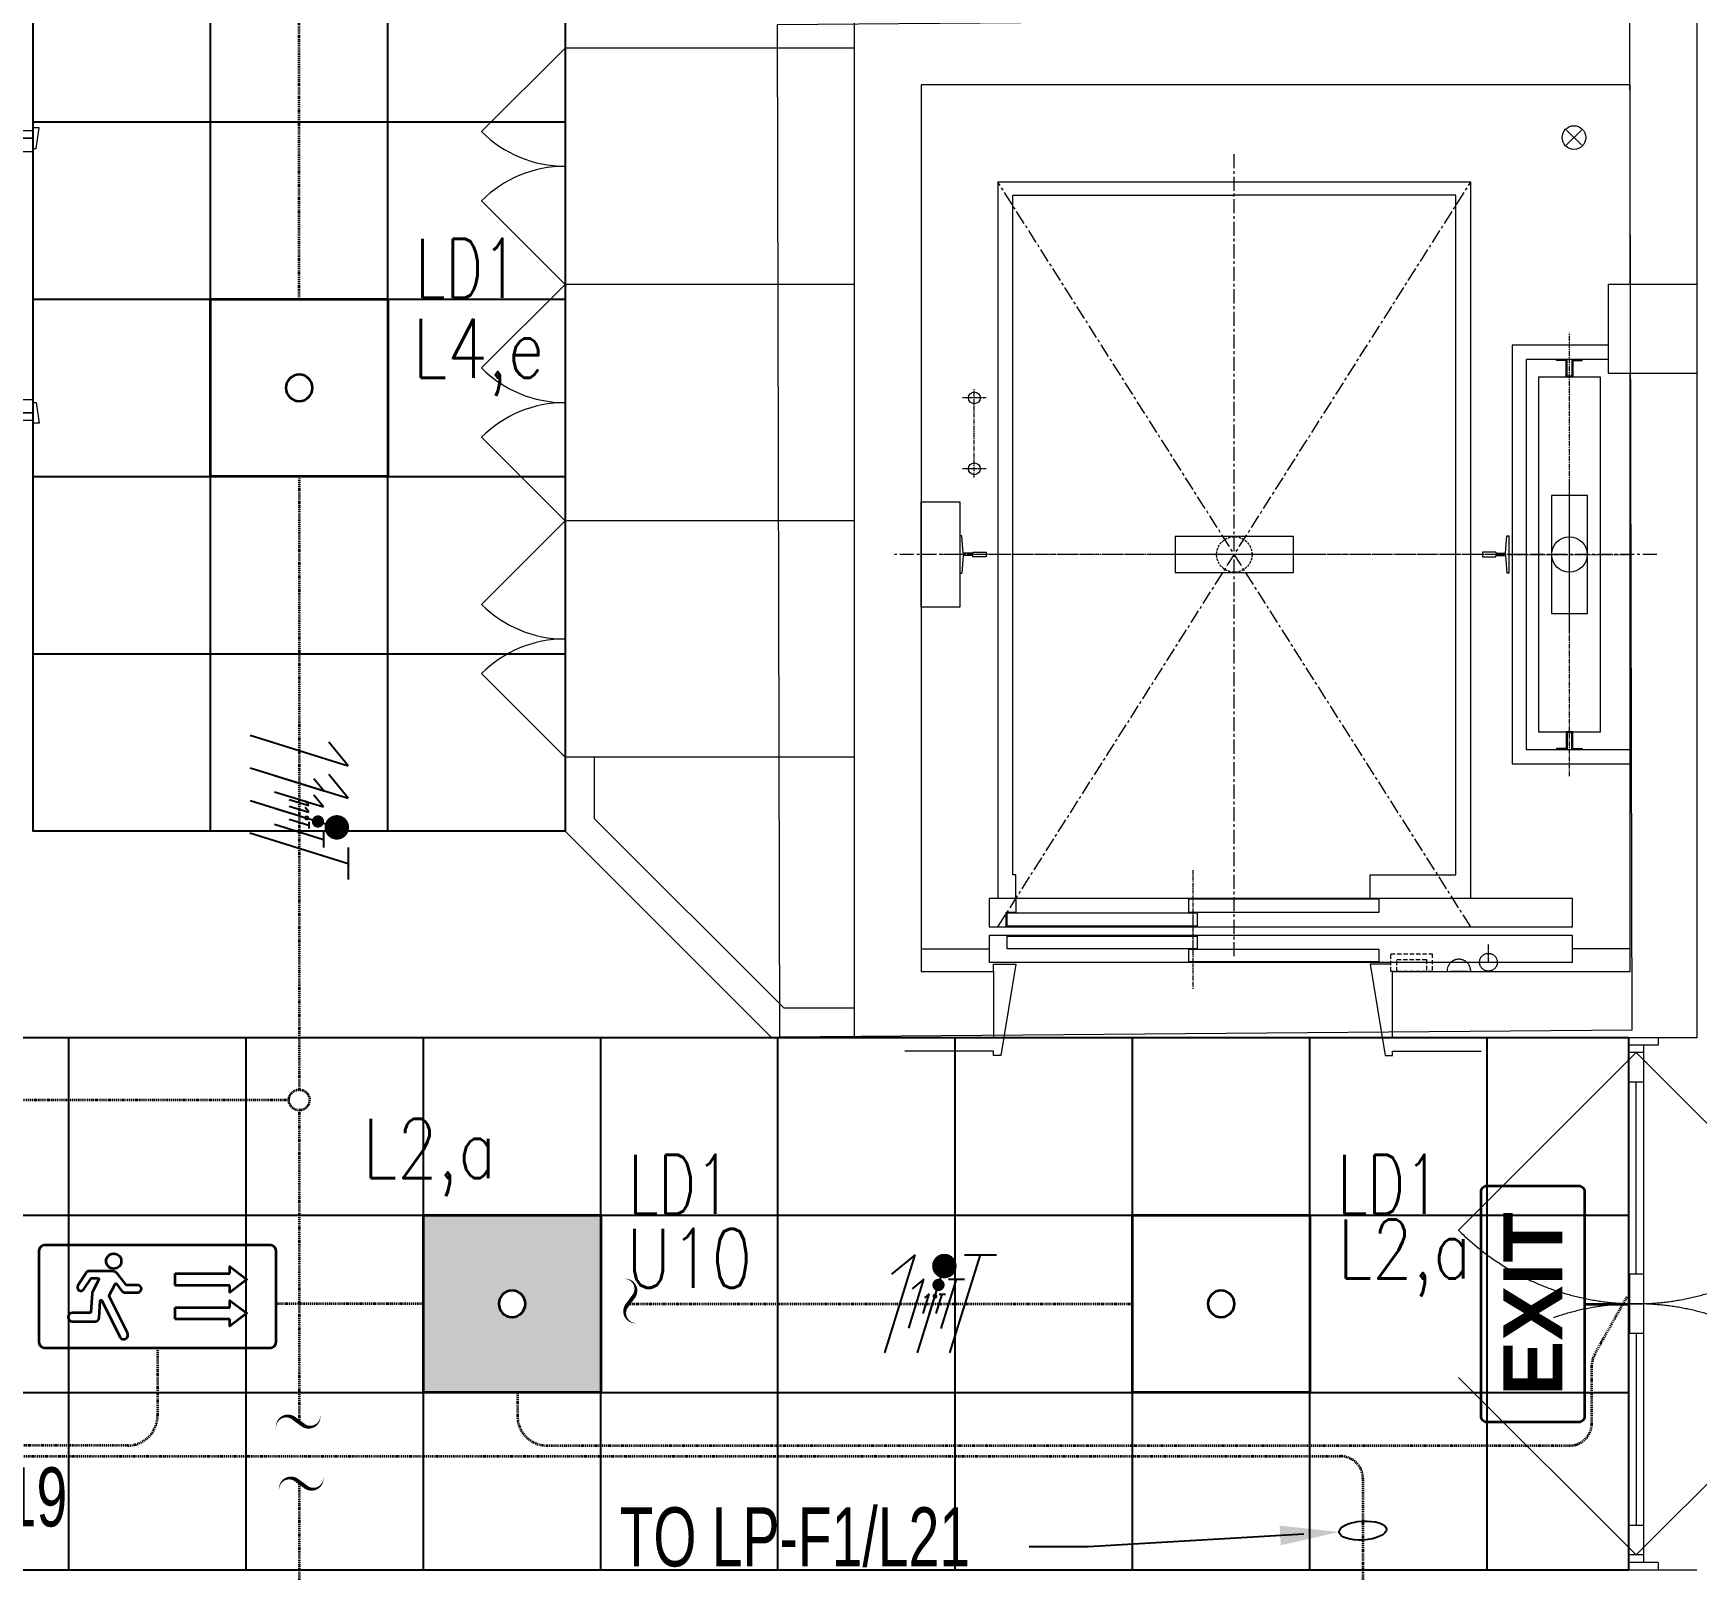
# Model space of a CAD drawing. Extents: x -12260 to 184725, y -29287 to 19916.
# Drawn here: x 43576 to 49206, y -2710 to 2490 of the extents above; entities that cross this region are included whole.
import ezdxf
from ezdxf import colors
from ezdxf.entities.mleader import LeaderData, LeaderLine
from ezdxf.enums import TextEntityAlignment as Align
from ezdxf.math import Vec2, Vec3

# ---------------------------------------------------------------- set-up
doc = ezdxf.new("R2010")
doc.units = 0
doc.header["$LTSCALE"] = 0.25
for name, pattern in [('01-First Floor-FUR$0$CENTERX2', [101.6, 63.5, -12.7, 12.7, -12.7]), ('01-First Floor-FUR$0$DASHED', [19.05, 12.7, -6.35]), ('01-First Floor-FUR$0$DASHED2', [9.525, 6.35, -3.175]), ('DASHDOT', [25.4, 12.7, -6.35, 0, -6.35])]:
    doc.linetypes.add(name, pattern=pattern)
for name, color, linetype, lineweight in [('01-First Floor-FUR$0$Aluminum', 251, 'Continuous', 5), ('01-First Floor-FUR$0$Axis', 251, '01-First Floor-FUR$0$CENTERX2', 5), ('01-First Floor-FUR$0$C-HYDR-CTCH', 251, 'Continuous', 5), ('01-First Floor-FUR$0$Cabin', 7, 'Continuous', 5), ('01-First Floor-FUR$0$LOADING', 253, 'Continuous', 5), ('01-First Floor-FUR$0$Notes', 1, 'Continuous', 5), ('01-First Floor-FUR$0$Structure', 251, 'Continuous', 5), ('01-First Floor-FUR$0$Tech', 169, '01-First Floor-FUR$0$DASHED2', 5), ('01-First Floor-FUR$0$Walls', 251, 'Continuous', 5), ('01-First Floor-FUR$0$Wooden Joinery', 251, 'Continuous', 5), ('E-LITE-CIRC', 6, 'Continuous', 25), ('E-LITE-CIRC-NUMB', 6, 'Continuous', 25), ('E-LITE-CLNG', 150, 'Continuous', 35), ('E-LITE-CLNG-CNDT', 6, 'DASHDOT', 35), ('E-LITE-CLNG-CNDT @ 100', 6, 'DASHDOT', 35), ('E-LITE-CTRL', 6, 'Continuous', 25), ('E-LITE-EXIT-CLNG @ 100', 3, 'Continuous', 35), ('E-LITE-EXIT-CTRL', 6, 'Continuous', 25), ('E-LITE-EXIT-IDEN', 6, 'Continuous', 25), ('E-LITE-EXIT-WALL @ 100', 3, 'Continuous', 35), ('E-LITE-IDEN', 6, 'Continuous', 25), ('E-LITE-TEXT', 6, 'Continuous', 25), ('E-POWR-WIRE', 6, 'Continuous', 25), ('E-POWR-WIRE @ 100', 6, 'Continuous', 25), ('E-POWR-WIRE @ 20', 6, 'Continuous', 25), ('E-POWR-WIRE @ 50', 6, 'Continuous', 25)]:
    doc.layers.add(name, color=color, linetype=linetype, lineweight=lineweight)
doc.layers.add('01-First Floor-FUR$0$FALSE CEILING', color=251, linetype='Continuous')
doc.layers.add('E-LIGHTING CONDUIT', color=6, linetype='Continuous')
doc.styles.add('DC_Arial', font='arial.ttf', dxfattribs={"width": 0.7})
doc.styles.add('DC_Elc_Romans', font='elc_romans.shx', dxfattribs={"width": 0.7})
doc.styles.add('DC_SIMPLEX', font='SIMPLEX.shx', dxfattribs={"width": 0.7})

# ---------------------------------------------------------------- blocks, each defined once
blk = doc.blocks.new('*U12')
for p, q in [((0, 0), (0, -1.5)), ((1, -1.5), (-1, -1.5))]:
    blk.add_line(p, q)
blk.add_lwpolyline([(3.8, 0), (-3.8, 0, -0.414214), (-4, 0.2), (-4, 3.3, -0.414214), (-3.8, 3.5), (3.8, 3.5, -0.414214), (4, 3.3), (4, 0.2, -0.414214)], format="xyb", close=True)
at = {"color": 251, "insert": (0, 1.75), "char_height": 2, "attachment_point": 5, "style": 'DC_Arial'}
blk.add_mtext('{\\fArial|b1|i0|c0|p34;\\W1;EXIT}', dxfattribs=at)
at = {"layer": 'E-LITE-EXIT-CTRL', "style": 'DC_SIMPLEX', "width": 0.7, "flags": 8}
blk.add_attdef('CONTROL', (4.5, -2.5), '', height=2, rotation=360, dxfattribs=at)
at = {"layer": 'E-LITE-EXIT-IDEN', "style": 'DC_SIMPLEX', "width": 0.7, "flags": 8}
blk.add_attdef('TYPE', (4.5, 4), '', height=2, rotation=360, dxfattribs=at)
blk = doc.blocks.new('*U27')
at = {"color": 9}
for p, q in [((0.603, -1.375), (0.603, -0.975)), ((0.603, -0.975), (2.447, -0.975)), ((2.447, -1.375), (0.603, -1.375)), ((0.603, -2.521), (0.603, -2.121)), ((0.603, -2.121), (2.447, -2.121)), ((2.447, -2.521), (0.603, -2.521))]:
    blk.add_line(p, q, dxfattribs=at)
blk.add_lwpolyline([(3.8, -3.5), (-3.8, -3.5, -0.414214), (-4, -3.3), (-4, -0.2, -0.414214), (-3.8, 0), (3.8, 0, -0.414214), (4, -0.2), (4, -3.3, -0.414214)], format="xyb", close=True)
blk.add_lwpolyline([(-2.489, -1.509), (-2.259, -1.15, -0.255575), (-2.236, -1.137), (-2.012, -1.137, -0.558794), (-1.989, -1.176), (-2.2, -1.596, 0.100171), (-2.213, -1.642), (-2.257, -2.278, -0.394397), (-2.283, -2.303), (-2.874, -2.303, 1), (-2.874, -2.598), (-2.108, -2.598, 0.394397), (-1.975, -2.473), (-1.936, -1.897, -0.766279), (-1.885, -1.887), (-1.278, -3.118, 1), (-1.014, -2.988), (-1.63, -1.738, -0.235619), (-1.63, -1.714), (-1.437, -1.332, -0.5506), (-1.392, -1.327), (-1.206, -1.567, 0.231482), (-1.111, -1.613), (-0.667, -1.613, 1), (-0.667, -1.372), (-1.039, -1.372, -0.231482), (-1.06, -1.362), (-1.345, -0.996, 0.231482), (-1.547, -0.897), (-2.316, -0.897, 0.255575), (-2.418, -0.952), (-2.691, -1.379, 1)], format="xyb", close=True, dxfattribs=at)
for points in [[(2.447, -0.975), (2.447, -0.738), (3.021, -1.175), (2.447, -1.612), (2.447, -1.375)], [(2.447, -2.121), (2.447, -1.884), (3.021, -2.321), (2.447, -2.758), (2.447, -2.521)]]:
    blk.add_lwpolyline(points, dxfattribs=at)
blk.add_circle((-1.481, -0.557), 0.257, dxfattribs=at)
at = {"layer": 'E-LITE-EXIT-CTRL', "style": 'DC_SIMPLEX', "width": 0.7, "flags": 8}
blk.add_attdef('CONTROL', (4.5, -6), '', height=2, rotation=360, dxfattribs=at)
at = {"layer": 'E-LITE-EXIT-IDEN', "style": 'DC_SIMPLEX', "width": 0.7, "flags": 8}
blk.add_attdef('TYPE', (4.5, 0.5), '', height=2, rotation=360, dxfattribs=at)
blk = doc.blocks.new('CD-CUT')
at = {"linetype": 'Continuous'}
blk.add_lwpolyline([(-30.4, 100, 0, 1.75, 0), (-13.9, 97.3, 1.75, 17.5, -0.545095), (15.4, 21.1, 17.5, 17.5, 0), (-15.4, -21.1, 17.5, 1.75, 0.545095), (13.9, -97.3, 1.75, 0, 0), (30.4, -100, 0, 0, 0)], format="xyseb", dxfattribs=at)
blk = doc.blocks.new('DC_Arrow-ArrowEllipse')
at = {"color": 0}
blk.add_ellipse((0, 0), major_axis=(0.4, 0), ratio=0.4, dxfattribs=at)
at = {"color": 0, "ltscale": 0.5}
blk.add_solid([(-1.4, 0.167), (-0.4, 0), (-1.4, -0.167)], dxfattribs=at)
blk = doc.blocks.new('*U17')
blk.add_hatch(color=256).paths.add_polyline_path([(-0.287, 0), (0, -1.5), (0.287, 0)])
blk = doc.blocks.new('*U318')
h = blk.add_hatch(color=254)
h.dxf.hatch_style = 1
h.paths.add_polyline_path([(-300, 300), (-300, -300), (300, -300), (300, 300)])
edge = h.paths.add_edge_path(flags=16)
edge.add_arc((0, 0), 45, 0, 360)
blk.add_lwpolyline([(-300, 300), (-300, -300), (300, -300), (300, 300)], close=True)
blk.add_circle((0, 0), 45)
at = {"layer": 'E-LITE-CIRC-NUMB', "style": 'DC_SIMPLEX', "width": 0.7, "flags": 8}
blk.add_attdef('CIRCUIT', text='', height=200, rotation=0, dxfattribs=at).set_placement((-473.9, 300), align=Align.RIGHT)
at = {"layer": 'E-LITE-CTRL', "style": 'DC_SIMPLEX', "width": 0.7, "flags": 8}
blk.add_attdef('CONTROL', (1118.9, -935), '', height=200, rotation=360, dxfattribs=at)
at = {"layer": 'E-LITE-IDEN', "style": 'DC_SIMPLEX', "width": 0.7, "flags": 8}
blk.add_attdef('TYPE', (460.4, 457.6), '', height=200, rotation=360, dxfattribs=at)
blk = doc.blocks.new('*U24')
blk.add_lwpolyline([(-300, 300), (-300, -300), (300, -300), (300, 300)], close=True)
blk.add_circle((0, 0), 45)
at = {"layer": 'E-LITE-CIRC-NUMB', "style": 'DC_SIMPLEX', "width": 0.7, "flags": 8}
blk.add_attdef('CIRCUIT', text='', height=200, rotation=0, dxfattribs=at).set_placement((-473.9, 300), align=Align.RIGHT)
at = {"layer": 'E-LITE-CTRL', "style": 'DC_SIMPLEX', "width": 0.7, "flags": 8}
blk.add_attdef('CONTROL', (1118.9, -935), '', height=200, rotation=360, dxfattribs=at)
at = {"layer": 'E-LITE-IDEN', "style": 'DC_SIMPLEX', "width": 0.7, "flags": 8}
blk.add_attdef('TYPE', (460.4, 457.6), '', height=200, rotation=360, dxfattribs=at)
blk = doc.blocks.new('*U39')
for p, q in [((-1.617, -1.658), (-0.587, 1.663)), ((-0.587, 1.663), (-1.389, 1.004)), ((-0.515, -1.66), (0.515, 1.66)), ((0.587, -1.663), (1.617, 1.658)), ((1.078, 1.659), (2.157, 1.657))]:
    blk.add_line(p, q)
at = {"const_width": 0.414}
blk.add_lwpolyline([(0.19, 1.278, 1), (0.604, 1.277, 1)], format="xyb", close=True, dxfattribs=at)
blk = doc.blocks.new('*U705')
at = {"layer": 'E-POWR-WIRE @ 100', "xscale": 100, "yscale": 100, "zscale": 100}
blk.add_blockref('*U39', (46619.9, -1810, 0), dxfattribs=at)
at = {"layer": 'E-POWR-WIRE @ 20', "xscale": 20, "yscale": 20, "zscale": 20}
blk.add_blockref('*U39', (46619.9, -1810, 0), dxfattribs=at)
at = {"layer": 'E-POWR-WIRE @ 50', "xscale": 50, "yscale": 50, "zscale": 50}
blk.add_blockref('*U39', (46619.9, -1810, 0), dxfattribs=at)
blk = doc.blocks.new('*U42')
for p, q in [((-1.655, 2.719), (1.665, 1.689)), ((1.665, 1.689), (1.006, 2.491)), ((-1.658, 1.617), (1.663, 0.587)), ((1.663, 0.587), (1.004, 1.389)), ((-1.66, 0.515), (1.66, -0.515)), ((-1.663, -0.587), (1.658, -1.617)), ((1.659, -1.078), (1.657, -2.157))]:
    blk.add_line(p, q)
at = {"const_width": 0.414}
blk.add_lwpolyline([(1.278, -0.19, 1), (1.277, -0.604, 1)], format="xyb", close=True, dxfattribs=at)
blk = doc.blocks.new('*U717')
at = {"layer": 'E-POWR-WIRE @ 100', "xscale": 100, "yscale": 100, "zscale": 100}
blk.add_blockref('*U42', (44475.7, -157.8), dxfattribs=at)
at = {"layer": 'E-POWR-WIRE @ 20', "xscale": 20, "yscale": 20, "zscale": 20}
blk.add_blockref('*U42', (44475.7, -157.8), dxfattribs=at)
at = {"layer": 'E-POWR-WIRE @ 50', "xscale": 50, "yscale": 50, "zscale": 50}
blk.add_blockref('*U42', (44475.7, -157.8), dxfattribs=at)
blk = doc.blocks.new('01-First Floor-FUR$0$A$C72370EFE')
at = {"layer": '01-First Floor-FUR$0$Wooden Joinery'}
for p, q in [((-0.01, -0.04), (-0.02, -0.04)), ((-0.01, -0.03), (-0.01, -0.07)), ((0, -0.03), (-0.01, -0.03)), ((0.04, -0.03), (0.05, -0.03)), ((0.05, -0.03), (0.05, -0.07)), ((0.05, -0.04), (0.06, -0.04)), ((-0.05, -0.07), (-0.05, -0.16)), ((-0.03, -0.07), (-0.03, -0.16)), ((-0.01, -0.06), (-0.02, -0.06)), ((0, -0.07), (-0.01, -0.07)), ((0.04, -0.07), (0.05, -0.07)), ((0.05, -0.06), (0.06, -0.06)), ((0.07, -0.07), (0.07, -0.16)), ((0.09, -0.07), (0.09, -0.16)), ((-0.01, -0.17), (-0.02, -0.17)), ((-0.01, -0.19), (-0.02, -0.19)), ((-0.01, -0.17), (-0.01, -0.19)), ((0.05, -0.17), (0.06, -0.17)), ((0.05, -0.17), (0.05, -0.19)), ((0.05, -0.19), (0.06, -0.19))]:
    blk.add_line(p, q, dxfattribs=at)
for centre, radius, start, end in [((-0.02, -0.07), 0.03, 90, 180), ((0.06, -0.07), 0.03, 0, 90), ((-0.02, -0.07), 0.01, 90, 180), ((0.06, -0.07), 0.01, 0, 90), ((-0.02, -0.16), 0.03, 180, 270), ((-0.02, -0.16), 0.01, 180, 270), ((0.06, -0.16), 0.01, 270, 0), ((0.06, -0.16), 0.03, 270, 0)]:
    blk.add_arc(centre, radius, start, end, dxfattribs=at)
blk = doc.blocks.new('01-First Floor-FUR$0$A$C5DAD61B4')
at = {"layer": '01-First Floor-FUR$0$Wooden Joinery'}
for points in [[(80, 959.1), (80, 969.1), (10, 979.1), (10, 959.1)], [(940, 959.1), (940, 969.1), (1010, 979.1), (1010, 959.1)], [(70, 859.1), (70, 849.1), (0, 839.1), (0, 859.1)], [(120, 859.1), (120, 0), (80, 0), (80, 859.1)], [(950, 859.1), (950, 849.1), (1020, 839.1), (1020, 859.1)]]:
    blk.add_lwpolyline(points, close=True, dxfattribs=at)
for points in [[(45, 859.1), (45, 959.1), (20, 959.1), (20, 859.1), (45, 859.1)], [(45, 859.1), (80, 859.1), (80, 899.1), (90, 899.1), (90, 959.1), (45, 959.1), (45, 859.1)], [(975, 859.1), (940, 859.1), (940, 899.1), (930, 899.1), (930, 959.1), (975, 959.1), (975, 859.1)], [(975, 859.1), (975, 959.1), (1000, 959.1), (1000, 859.1), (975, 859.1)]]:
    blk.add_lwpolyline(points, dxfattribs=at)
blk.add_arc((80, 859.1), 860, 272.666, 0, dxfattribs=at)
at = {"layer": '01-First Floor-FUR$0$Wooden Joinery', "xscale": 999.9999999998854, "yscale": 999.9999999998854, "zscale": 999.9999999998854, "rotation": 180}
blk.add_blockref('01-First Floor-FUR$0$A$C72370EFE', (120, 0), dxfattribs=at)
blk = doc.blocks.new('01-First Floor-FUR$0$T127-1_B')
at = {"layer": '01-First Floor-FUR$0$Cabin'}
for p, q in [((78, 4), (82, 63.5)), ((44.5, 8), (44.5, 4)), ((44.5, 4), (78, 4)), ((44.5, -8), (44.5, -4)), ((44.5, -4), (78, -4)), ((78, -4), (82, -63.5))]:
    blk.add_line(p, q, dxfattribs=at)
at = {"layer": '01-First Floor-FUR$0$Cabin', "ltscale": 5}
for points in [[(82, 63.5), (89, 63.5), (89, -63.5), (82, -63.5)], [(44.5, 8), (0, 8), (0, -8), (44.5, -8)]]:
    blk.add_lwpolyline(points, dxfattribs=at)
blk = doc.blocks.new('01-First Floor-FUR$0$T127-1_B__1680')
at = {"layer": '01-First Floor-FUR$0$Axis'}
blk.add_line((-990, 0), (990, 0), dxfattribs=at)
at = {"layer": '01-First Floor-FUR$0$Notes', "xscale": -1}
blk.add_blockref('01-First Floor-FUR$0$T127-1_B', (-840, 0), dxfattribs=at)
at = {"layer": '01-First Floor-FUR$0$Notes'}
blk.add_blockref('01-First Floor-FUR$0$T127-1_B', (840, 0), dxfattribs=at)
blk = doc.blocks.new('01-First Floor-FUR$0$JIS5K')
at = {"layer": '01-First Floor-FUR$0$Cabin'}
for p, q in [((60.2, 8), (60.2, 11.2)), ((60.2, -8), (60.2, -11.2))]:
    blk.add_line(p, q, dxfattribs=at)
at = {"layer": '01-First Floor-FUR$0$Cabin', "ltscale": 5}
for points in [[(57, 11.2), (0, 11.2), (0, -11.2), (57, -11.2)], [(60.2, 8), (3.2, 8), (3.2, -8), (60.2, -8)], [(57, 11.2), (57, 43.5), (60.2, 43.5), (60.2, 11.2)], [(57, -11.2), (57, -43.5), (60.2, -43.5), (60.2, -11.2)]]:
    blk.add_lwpolyline(points, dxfattribs=at)
blk = doc.blocks.new('01-First Floor-FUR$0$JIS5K__1200')
at = {"layer": '01-First Floor-FUR$0$Axis'}
blk.add_line((-750, 0), (750, 0), dxfattribs=at)
at = {"layer": '01-First Floor-FUR$0$Notes', "xscale": -1}
blk.add_blockref('01-First Floor-FUR$0$JIS5K', (-600, 0), dxfattribs=at)
at = {"layer": '01-First Floor-FUR$0$Notes'}
blk.add_blockref('01-First Floor-FUR$0$JIS5K', (600, 0), dxfattribs=at)
blk = doc.blocks.new('01-First Floor-FUR$0$对重支撑1')
at = {"layer": '01-First Floor-FUR$0$Cabin'}
blk.add_lwpolyline([(1060, 178), (929, 178), (929, -178), (1060, -178)], close=True, dxfattribs=at).dxf.unprotected_set("ltscale", 0)
blk = doc.blocks.new('01-First Floor-FUR$0$井道平面图轿厢1轿厢地坎')
at = {"layer": '01-First Floor-FUR$0$Axis', "ltscale": 0.864}
blk.add_lwpolyline([(0, 96), (0, -192)], dxfattribs=at)
at = {"layer": '01-First Floor-FUR$0$Cabin', "ltscale": 5}
for points in [[(690, 0), (690, -96), (-1285, -96), (-1285, 0)], [(15, -3), (15, -46), (-630, -46), (-630, -3)], [(630, -50), (630, -93), (-15, -93), (-15, -50)]]:
    blk.add_lwpolyline(points, close=True, dxfattribs=at)
at = {"layer": '01-First Floor-FUR$0$Cabin'}
for points in [[(600, 0), (600, -48)], [(600, -48), (633, -48)], [(633, -48), (633, -96)]]:
    blk.add_lwpolyline(points, dxfattribs=at)
blk = doc.blocks.new('01-First Floor-FUR$0$层门地坎1')
at = {"layer": '01-First Floor-FUR$0$Axis', "ltscale": 0.81}
blk.add_lwpolyline([(0, 90), (0, -180)], dxfattribs=at)
at = {"layer": '01-First Floor-FUR$0$Cabin', "ltscale": 5}
for points in [[(690, 0), (690, -90), (-1285, -90), (-1285, 0)], [(15, -47), (15, -87), (-630, -87), (-630, -47)], [(630, -3), (630, -43), (-15, -43), (-15, -3)]]:
    blk.add_lwpolyline(points, close=True, dxfattribs=at)
blk = doc.blocks.new('01-First Floor-FUR$0$ME19011A-P')
for p, q in [((-0.425, 0), (0.425, 0)), ((-0.425, 0), (-0.425, -0.015)), ((0.425, 0), (0.425, -0.015)), ((-0.425, -0.015), (0.425, -0.015)), ((-0.3675, -0.0198), (-0.2325, -0.0198)), ((-0.3675, -0.0198), (-0.3675, -0.0399)), ((-0.3675, -0.0399), (-0.2325, -0.0399)), ((-0.36, -0.015), (-0.36, -0.0198)), ((-0.24, -0.015), (-0.24, -0.0198)), ((-0.2325, -0.0198), (-0.2325, -0.0399)), ((-0.15, -0.015), (-0.15, -0.04)), ((-0.15, -0.025), (0, -0.025)), ((-0.15, -0.04), (-0.1187, -0.04)), ((-0.0887, -0.04), (-0.0637, -0.04)), ((-0.0606, -0.0371), (-0.0787, -0.0432)), ((-0.0787, -0.0432), (-0.077, -0.0497)), ((-0.0582, -0.046), (-0.077, -0.0497)), ((-0.0402, -0.0312), (-0.0496, -0.0337)), ((-0.047, -0.0434), (-0.0376, -0.0409)), ((-0.0376, -0.0409), (-0.0402, -0.0312)), ((-0.0379, -0.04), (0, -0.04)), ((0, -0.015), (0, -0.04)), ((0.1, -0.015), (0.1, -0.045)), ((0.1, -0.035), (0.2, -0.035)), ((0.1, -0.045), (0.2, -0.045)), ((0.2, -0.045), (0.2, -0.015)), ((0.2818, -0.015), (0.2484, -0.015)), ((0.2484, -0.0243), (0.2484, -0.015)), ((0.2818, -0.0243), (0.2484, -0.0243)), ((0.2818, -0.0243), (0.2818, -0.015)), ((0.3211, -0.015), (0.2877, -0.015)), ((0.2877, -0.015), (0.2877, -0.0531)), ((0.3211, -0.0243), (0.2877, -0.0243)), ((0.2877, -0.0531), (0.3211, -0.0531)), ((0.3211, -0.0531), (0.3211, -0.015)), ((0.3623, -0.015), (0.3289, -0.015)), ((0.3289, -0.015), (0.3289, -0.0531)), ((0.3623, -0.0243), (0.3289, -0.0243)), ((0.3289, -0.0531), (0.3623, -0.0531)), ((0.3623, -0.0531), (0.3623, -0.015)), ((0.3682, -0.0243), (0.3682, -0.015)), ((0.3682, -0.015), (0.4016, -0.015)), ((0.3682, -0.0243), (0.4016, -0.0243)), ((0.4016, -0.0243), (0.4016, -0.015))]:
    blk.add_line(p, q)
blk.add_lwpolyline([(-0.1187, -0.0482), (-0.0887, -0.0482), (-0.0887, -0.0382), (-0.1187, -0.0382)], close=True)
at = {"color": 8, "const_width": 0.000601}
for points in [[(0.3044, -0.0531, -0.184574), (0.2977, -0.0636, -1.44364), (0.2961, -0.0581, -0.837915), (0.2969, -0.0664, -0.30536), (0.2839, -0.062, -1.584726), (0.2894, -0.0609, -0.253153), (0.2827, -0.0684, -0.874198), (0.2775, -0.0585, -0.915253), (0.2791, -0.0658, -0.223821), (0.2683, -0.0644, -1.703343), (0.272, -0.0597, -0.588962), (0.2621, -0.068, -0.717795), (0.2625, -0.0581, -0.983104), (0.2645, -0.0644, -0.326362), (0.2534, -0.0609, -0.758716), (0.2609, -0.0514, -0.906186), (0.2593, -0.0565, -0.189488), (0.2526, -0.0522, -0.7948), (0.2613, -0.0423, -1.223996), (0.2574, -0.047, -0.072149), (0.2534, -0.0403, -0.645886), (0.2609, -0.0324, -1.366917), (0.2574, -0.0371, -0.078415), (0.2542, -0.0308, -0.723006), (0.2613, -0.0256, -1.105484), (0.2582, -0.0292, -0.221197), (0.2566, -0.0243, -0.221197)], [(0.3456, -0.0531, 0.184574), (0.3523, -0.0636, 1.44364), (0.3539, -0.0581, 0.837915), (0.3531, -0.0664, 0.30536), (0.3661, -0.062, 1.584726), (0.3606, -0.0609, 0.253153), (0.3673, -0.0684, 0.874198), (0.3725, -0.0585, 0.915253), (0.3709, -0.0658, 0.223821), (0.3817, -0.0644, 1.703343), (0.378, -0.0597, 0.588962), (0.3879, -0.068, 0.717795), (0.3875, -0.0581, 0.983104), (0.3855, -0.0644, 0.326362), (0.3966, -0.0609, 0.758716), (0.3891, -0.0514, 0.906186), (0.3907, -0.0565, 0.189488), (0.3974, -0.0522, 0.7948), (0.3887, -0.0423, 1.223996), (0.3926, -0.047, 0.072149), (0.3966, -0.0403, 0.645886), (0.3891, -0.0324, 1.366917), (0.3926, -0.0371, 0.078415), (0.3958, -0.0308, 0.723006), (0.3887, -0.0256, 1.105484), (0.3918, -0.0292, 0.221197), (0.3934, -0.0243, 0.221197)]]:
    blk.add_lwpolyline(points, format="xyb", dxfattribs=at)
blk.add_circle((-0.0537, -0.04), 0.0075)
for centre, radius, start, end in [((-0.1037, -0.04), 0.01, 10.4593, 169.5407), ((-0.1037, -0.04), 0.0075, 14.0075, 165.9925), ((-0.0537, -0.04), 0.01, 45, 180)]:
    blk.add_arc(centre, radius, start, end)
blk = doc.blocks.new('01-First Floor-FUR$0$M.44.57.64')
at = {"layer": '01-First Floor-FUR$0$LOADING', "xscale": 1000.000000000002, "yscale": 1000.000000000002, "zscale": 1000.000000000002, "rotation": 225.9999036123427}
blk.add_blockref('01-First Floor-FUR$0$ME19011A-P', (-80806.9, 16720.7), dxfattribs=at)
blk = doc.blocks.new('01-First Floor-FUR')
at = {"layer": '01-First Floor-FUR$0$Aluminum'}
for p, q in [((48976, -2710), (48976, -910)), ((49076, -935), (48976, -935)), ((49026, -935), (49026, -2685)), ((49076, -910), (49076, -935)), ((49026, -960), (48976, -960)), ((49026, -1060), (48976, -1060)), ((49001, -1710), (49001, -1060)), ((49026, -1710), (48976, -1710)), ((49026, -1810), (48976, -1810)), ((49026, -1910), (48976, -1910)), ((49001, -1910), (49001, -2560)), ((49026, -2560), (48976, -2560)), ((49026, -2660), (48976, -2660)), ((49076, -2685), (48976, -2685)), ((49076, -2685), (49076, -2710))]:
    blk.add_line(p, q, dxfattribs=at)
at = {"layer": '01-First Floor-FUR$0$Aluminum', "linetype": '01-First Floor-FUR$0$DASHED', "ltscale": 300}
for p, q in [((49001, -960), (48400, -1561)), ((49001, -960), (49602, -1561)), ((49001, -2660), (48400, -2059)), ((49001, -2660), (49602, -2059))]:
    blk.add_line(p, q, dxfattribs=at)
for centre, start, end in [((49001, -960), 225, 315), ((49001, -2660), 45, 135)]:
    blk.add_arc(centre, 850, start, end, dxfattribs=at)
at = {"layer": '01-First Floor-FUR$0$Axis'}
blk.add_line((48570, 726), (48980, 726), dxfattribs=at)
at = {"layer": '01-First Floor-FUR$0$Axis', "ltscale": 3}
for points in [[(47641, -634), (47641, 2086)], [(48441, -534), (46841, 1986)], [(46841, -534), (48441, 1986)], [(49071, 726), (46491, 726)]]:
    blk.add_lwpolyline(points, dxfattribs=at)
at = {"layer": '01-First Floor-FUR$0$Axis', "ltscale": 0.24}
for points in [[(46801, 1256), (46721, 1256)], [(46801, 1016), (46721, 1016)]]:
    blk.add_lwpolyline(points, dxfattribs=at)
at = {"layer": '01-First Floor-FUR$0$Axis', "ltscale": 0.9}
blk.add_lwpolyline([(46761, 986), (46761, 1286)], dxfattribs=at)
at = {"layer": '01-First Floor-FUR$0$Axis', "ltscale": 1.5}
blk.add_lwpolyline([(47891, 726), (47391, 726)], dxfattribs=at)
at = {"layer": '01-First Floor-FUR$0$C-HYDR-CTCH', "elevation": 0, "flags": 128}
blk.add_lwpolyline([(46093.6, 2518.7), (46101.2, -906.2), (48987.5, -882.3), (48979.9, 2542.5), (46093.6, 2518.7)], dxfattribs=at)
at = {"layer": '01-First Floor-FUR$0$Cabin'}
for points in [[(48441, 1986), (46841, 1986)], [(46841, 1986), (46841, -438)], [(48441, 1986), (46841, 1986)], [(46841, 1986), (46841, -438)], [(48441, -438), (48441, 1986)], [(48441, -438), (48441, 1986)], [(46891, -358), (46891, 1942)], [(46891, 1942), (47641, 1942)], [(48391, 1942), (47641, 1942)], [(48391, -358), (48391, 1942)], [(48775, 476), (48775, 976)], [(46901, -358), (46891, -358)], [(46901, -438), (46901, -358)], [(48101, -438), (48101, -358)], [(48101, -358), (48391, -358)], [(46841, -438), (46811, -438)], [(46811, -438), (46811, -534)], [(46841, -438), (46811, -438)], [(46811, -438), (46811, -534)], [(48786, -438), (48441, -438)], [(48786, -438), (48441, -438)], [(48786, -534), (48786, -438)], [(48786, -534), (48786, -438)], [(46811, -534), (48786, -534)], [(46811, -534), (48786, -534)], [(46581, -609), (46811, -609)], [(48981, -609), (48786, -609)], [(46826, -685), (46826, -685), (46826, -660), (46901, -660), (46851, -970), (46826, -970), (46826, -955), (46526, -955)], [(48171, -660), (48101, -660), (48151, -970), (48176, -970), (48176, -955), (48476, -955)]]:
    blk.add_lwpolyline(points, dxfattribs=at)
at = {"layer": '01-First Floor-FUR$0$Cabin', "ltscale": 5}
for points in [[(48906, 1434.2), (48581, 1434.2), (48581, 17.8), (48981, 17.8)], [(48906, 1386.2), (48629, 1386.2), (48629, 65.8), (48981, 65.8)]]:
    blk.add_lwpolyline(points, dxfattribs=at)
blk.add_lwpolyline([(48880, 1326), (48670, 1326), (48670, 126), (48880, 126)], close=True, dxfattribs=at)
at = {"layer": '01-First Floor-FUR$0$Cabin'}
blk.add_lwpolyline([(48836, 926), (48714, 926), (48714, 526), (48836, 526)], close=True, dxfattribs=at)
at = {"layer": '01-First Floor-FUR$0$Cabin', "ltscale": 50}
blk.add_lwpolyline([(47441, 787), (47441, 665), (47841, 665), (47841, 787)], close=True, dxfattribs=at)
at = {"layer": '01-First Floor-FUR$0$Cabin'}
for centre, radius in [((46761, 1256), 20), ((46761, 1016), 20), ((48775, 726), 60)]:
    blk.add_circle(centre, radius, dxfattribs=at)
at = {"layer": '01-First Floor-FUR$0$FALSE CEILING', "linetype": 'Continuous'}
for p, q in [((44176, -210), (44176, 8610)), ((44776, -210), (44776, 8610)), ((43576, 2190), (45376, 2190)), ((43576, 1590), (45376, 1590)), ((43576, 990), (45376, 990)), ((43576, 390), (45376, 390)), ((43696.4, -2710), (43696.4, -910)), ((44296.4, -2710), (44296.4, -910)), ((44896.4, -2710), (44896.4, -910)), ((45496.4, -2710), (45496.4, -910)), ((46096.4, -2710), (46096.4, -910)), ((46696.4, -2710), (46696.4, -910)), ((47296.4, -2710), (47296.4, -910)), ((47896.4, -2710), (47896.4, -910)), ((48496.4, -2710), (48496.4, -910)), ((8296.4, -1510), (48976, -1510)), ((8296.4, -2110), (48976, -2110))]:
    blk.add_line(p, q, dxfattribs=at)
at = {"layer": '01-First Floor-FUR$0$FALSE CEILING'}
blk.add_lwpolyline([(45376, -210), (43576, -210), (43576, 8610), (45376, 8610)], close=True, dxfattribs=at)
blk.add_lwpolyline([(48976, -910), (8296.4, -910), (8296.4, -2710), (48976, -2710), (48976, -910)], dxfattribs=at)
at = {"layer": '01-First Floor-FUR$0$Notes'}
for p, q in [((48815.5, 2162.1), (48765.5, 2112.1)), ((48815.5, 2112.1), (48765.5, 2162.1))]:
    blk.add_line(p, q, dxfattribs=at)
blk.add_circle((48790.5, 2137.1), 40, dxfattribs=at)
at = {"layer": '01-First Floor-FUR$0$Structure'}
blk.add_line((48906, 1640), (48906, 1340), dxfattribs=at)
for points in [[(48981, 1640), (48981, 2315), (46581, 2315), (46581, -685), (46826, -685), (46826, -910), (46356, -910), (46356, 2540), (49206, 2540), (49206, -910), (48176, -910)], [(49206, 1640), (48906, 1640)], [(48176, -910), (48176, -685), (48981, -685), (48981, 1340)], [(48906, 1340), (49206, 1340)]]:
    blk.add_lwpolyline(points, dxfattribs=at)
at = {"layer": '01-First Floor-FUR$0$Tech', "ltscale": 0.36}
blk.add_lwpolyline([(48501, -654), (48501, -594)], dxfattribs=at)
at = {"layer": '01-First Floor-FUR$0$Tech', "ltscale": 9}
for points in [[(48171, -625), (48311, -625), (48311, -685), (48171, -685)], [(48191, -645), (48291, -645), (48291, -685), (48191, -685)]]:
    blk.add_lwpolyline(points, close=True, dxfattribs=at)
at = {"layer": '01-First Floor-FUR$0$Tech', "ltscale": 0.48}
blk.add_lwpolyline([(48361, -684), (48441, -684)], dxfattribs=at)
at = {"layer": '01-First Floor-FUR$0$Tech', "ltscale": 5}
blk.add_circle((47641, 726), 60, dxfattribs=at)
at = {"layer": '01-First Floor-FUR$0$Tech'}
blk.add_circle((48501, -654), 30, dxfattribs=at)
blk.add_arc((48401, -684), 40, 0, 180, dxfattribs=at)
at = {"layer": '01-First Floor-FUR$0$Walls'}
for p, q in [((45376, 2440), (45376, 4355)), ((46356, 2440), (45376, 2440)), ((45376, -210), (45376, 40)), ((45476, 40), (45376, 40)), ((45476, -168.6), (45476, 40)), ((45476, -168.6), (46117.4, -810)), ((45376, -210), (46076, -910)), ((46356, -810), (46117.4, -810)), ((46356, -910), (46076, -910)), ((44676, -2710), (49206, -2710))]:
    blk.add_line(p, q, dxfattribs=at)
at = {"layer": '01-First Floor-FUR$0$Wooden Joinery'}
for p, q in [((45093.2, 2157.2), (45376, 2440)), ((45376, 2440), (45376, 40)), ((45093.2, 1922.8), (45376, 1640)), ((45093.2, 1357.2), (45376, 1640)), ((46356, 1640), (45376, 1640)), ((45093.2, 1122.8), (45376, 840)), ((45093.2, 557.2), (45376, 840)), ((46356, 840), (45376, 840)), ((45093.2, 322.8), (45376, 40)), ((46356, 40), (45476, 40))]:
    blk.add_line(p, q, dxfattribs=at)
for centre, start, end in [((45376, 2440), 225, 270), ((45376, 1640), 90, 135), ((45376, 1640), 225, 270), ((45376, 840), 90, 135), ((45376, 840), 225, 270), ((45376, 40), 90, 135)]:
    blk.add_arc(centre, 400, start, end, dxfattribs=at)
at = {"layer": '01-First Floor-FUR$0$LOADING', "xscale": -1, "rotation": 45.9999036123427}
blk.add_blockref('01-First Floor-FUR$0$M.44.57.64', (4074.6, -67202.7, -0.1), dxfattribs=at)
at = {"layer": '01-First Floor-FUR$0$Notes', "xscale": -1, "rotation": 270.0000015352345}
blk.add_blockref('01-First Floor-FUR$0$JIS5K__1200', (48775, 726), dxfattribs=at)
at = {"layer": '01-First Floor-FUR$0$Notes', "yscale": -1, "rotation": 180}
for name in ['01-First Floor-FUR$0$对重支撑1', '01-First Floor-FUR$0$T127-1_B__1680']:
    blk.add_blockref(name, (47641, 726), dxfattribs=at)
at = {"layer": '01-First Floor-FUR$0$Notes', "xscale": -1}
for name, p in [('01-First Floor-FUR$0$井道平面图轿厢1轿厢地坎', (47501, -438)), ('01-First Floor-FUR$0$层门地坎1', (47501, -564))]:
    blk.add_blockref(name, p, dxfattribs=at)
at = {"layer": '01-First Floor-FUR$0$Wooden Joinery', "rotation": 270}
blk.add_blockref('01-First Floor-FUR$0$A$C5DAD61B4', (42616.9, 2180), dxfattribs=at)

msp = doc.modelspace()

# ---------------------------------------------------------------- linework, layer by layer
at = {"layer": 'E-LITE-CLNG-CNDT'}
for points in [[(44476, 1590), (44476, 3873.7)], [(44476, 990), (44476, -1085.2)], [(44476, -1155.2), (44476, -2211)]]:
    msp.add_lwpolyline(points, dxfattribs=at)
at = {"layer": 'E-LITE-CLNG-CNDT', "elevation": 0}
msp.add_lwpolyline([(7846.9, 2768.9), (7846.9, -2225.9, 0.414214), (7946.9, -2325.9), (48000.9, -2325.9, -0.414214), (48075.9, -2400.9), (48075.9, -3100.1)], format="xyb", dxfattribs=at)
for points in [[(35141.6, -1120.2), (44441, -1120.2)], [(45589.8, -1810), (47296.4, -1810)]]:
    msp.add_lwpolyline(points, dxfattribs=at)
at = {"layer": 'E-LITE-CLNG-CNDT', "color": 1, "elevation": 0}
for points in [[(45214.5, -2106.4), (45214.5, -2189.6, 0.414214), (45314.5, -2289.6), (48775.9, -2289.6, 0.414214), (48850.9, -2214.6), (48850.9, -2017.4, -0.129298), (48860.6, -1980.5), (48970.7, -1785.7)], [(43996.4, -1960), (43996.4, -2189.6, -0.414214), (43896.4, -2289.6), (34476.2, -2289.6, -0.414214), (34376.2, -2189.6), (34376.2, -1985)]]:
    msp.add_lwpolyline(points, format="xyb", dxfattribs=at)
at = {"layer": 'E-LITE-CLNG-CNDT', "color": 1}
msp.add_lwpolyline([(44896.4, -1810), (44396.4, -1810)], dxfattribs=at)
at = {"layer": 'E-LITE-CLNG-CNDT'}
msp.add_lwpolyline([(44476, -2413.5), (44476, -4320, -0.414214), (44376, -4420), (44076, -4420)], format="xyb", dxfattribs=at)
msp.add_circle((44476, -1120.2), 35, dxfattribs=at)

# ---------------------------------------------------------------- block references
at = {"layer": 'E-LIGHTING CONDUIT', "xscale": 0.762, "yscale": 0.762, "zscale": 0.762}
msp.add_blockref('CD-CUT', (45596.7, -1800.5, 0), dxfattribs=at)
at = {"layer": 'E-LIGHTING CONDUIT', "xscale": 0.762, "yscale": 0.762, "zscale": 0.762, "rotation": 270}
for p in [(44472.8, -2208.6, 0), (44483, -2418.6, 0)]:
    msp.add_blockref('CD-CUT', p, dxfattribs=at)
at = {"layer": 'E-LITE-CLNG'}
ref = msp.add_blockref('*U24', (44476, 1290), dxfattribs=dict(at, xscale=-1))
ref.add_attrib('TYPE', 'LD1', (44869.5, 1594.5), dxfattribs={"layer": 'E-LITE-IDEN', "height": 200, "rotation": 0, "style": 'DC_SIMPLEX', "width": 0.7, "flags": 8})
ref = msp.add_blockref('*U318', (45196.4, -1810), dxfattribs=dict(at, xscale=-1))
ref.add_attrib('TYPE', 'LD1', (45589.9, -1505.5), dxfattribs={"layer": 'E-LITE-IDEN', "height": 200, "rotation": 0, "style": 'DC_SIMPLEX', "width": 0.7, "flags": 8})
ref = msp.add_blockref('*U24', (47596.4, -1810), dxfattribs=dict(at, xscale=-1))
ref.add_attrib('TYPE', 'LD1', (47989.9, -1505.5), dxfattribs={"layer": 'E-LITE-IDEN', "height": 200, "rotation": 0, "style": 'DC_SIMPLEX', "width": 0.7, "flags": 8})
at = {"layer": 'E-LITE-CLNG-CNDT'}
msp.add_blockref('01-First Floor-FUR', (0, 0), dxfattribs=at)
at = {"layer": 'E-LITE-CLNG-CNDT @ 100', "xscale": 100, "yscale": 100, "zscale": 100, "rotation": 180}
msp.add_blockref('*U17', (48075.9, -2859.9, 0), dxfattribs=at)
at = {"layer": 'E-LITE-EXIT-CLNG @ 100', "xscale": 100, "yscale": 100, "zscale": 100}
msp.add_blockref('*U27', (43996.4, -1610, 0), dxfattribs=at)
at = {"layer": 'E-LITE-EXIT-WALL @ 100', "xscale": 100, "yscale": 100, "zscale": 100, "rotation": 90}
msp.add_blockref('*U12', (48826, -1810.7, 0), dxfattribs=at)
at = {"layer": 'E-POWR-WIRE'}
for name in ['*U717', '*U705']:
    msp.add_blockref(name, (0, 0), dxfattribs=at)

# ---------------------------------------------------------------- texts
at = {"layer": 'E-LITE-CIRC', "style": 'DC_SIMPLEX', "width": 0.8}
for s, p in [('L4,e', (44860, 1324, 0)), ('L2,a', (44691, -1384.5, 0)), ('U10', (45583.7, -1755.9, 0)), ('L2,a', (47990.9, -1724.6, 0))]:
    msp.add_text(s, height=200, rotation=0, dxfattribs=at).set_placement(p)

# ---------------------------------------------------------------- leaders
at = {"layer": 'E-LITE-TEXT'}
ml = msp.add_multileader_mtext('Standard', dxfattribs=at)
ml.set_content('TO LP-F1/L19', color=256, style='DC_Elc_Romans')
ml.set_leader_properties(color=45)
ml.set_arrow_properties(name='DC_Arrow-ArrowEllipse')
ml.build(insert=Vec2(0, 0))
ml.multileader.update_dxf_attribs({"dogleg_length": 2, "arrow_head_size": 200, "scale": 100})
ctx = ml.context
ctx.base_point, ctx.scale, ctx.char_height, ctx.arrow_head_size, ctx.landing_gap_size, ctx.plane_origin = Vec3(42304.9, -2496.9, 0), 100, 200, 200, 200, Vec3(33494.8, -420.4, 0)
notes = []
notes.append((ctx, [(0, (1, 1, 0), (42104.9, -2496.9, 0), (1, 0), 200, [(0, [(41875.9, -2577.5, 0)], 0, [])])]))
ctx.mtext.insert, ctx.mtext.flow_direction = Vec3(42504.9, -2363.5, 0), 5
ml = msp.add_multileader_mtext('Standard', dxfattribs=at)
ml.set_content('TO LP-F1/L21', color=256, style='DC_Elc_Romans')
ml.set_leader_properties(color=45)
ml.set_arrow_properties(name='DC_Arrow-ArrowEllipse')
ml.build(insert=Vec2(0, 0))
ml.multileader.update_dxf_attribs({"dogleg_length": 2, "arrow_head_size": 200, "scale": 100})
ctx = ml.context
ctx.base_point, ctx.scale, ctx.char_height, ctx.arrow_head_size, ctx.landing_gap_size, ctx.plane_origin = Vec3(45073.4, -2632.1, 0), 100, 200, 200, 200, Vec3(37294.8, -420.4, 0)
ctx.text_align_type = 2
notes.append((ctx, [(1, (1, 1, 0), (47146.7, -2632.1, 0), (-1, 0), 200, [(0, [(48075.9, -2577.5, 0)], 0, [])])]))
ctx.mtext.insert, ctx.mtext.alignment, ctx.mtext.flow_direction = Vec3(46746.7, -2498.8, 0), 3, 5
for ctx, leaders in notes:
    for number, flags, end, landing, length, lines in leaders:
        leader = LeaderData()
        leader.index, (leader.has_last_leader_line, leader.has_dogleg_vector, leader.attachment_direction) = number, flags
        leader.last_leader_point, leader.dogleg_vector, leader.dogleg_length = Vec3(end), Vec3(landing), length
        for number, points, colour, breaks in lines:
            line = LeaderLine()
            line.index, line.vertices, line.color, line.breaks = number, Vec3.list(points), colors.encode_raw_color(colour), breaks
            leader.lines.append(line)
        ctx.leaders.append(leader)

doc.saveas('drawing.dxf')
